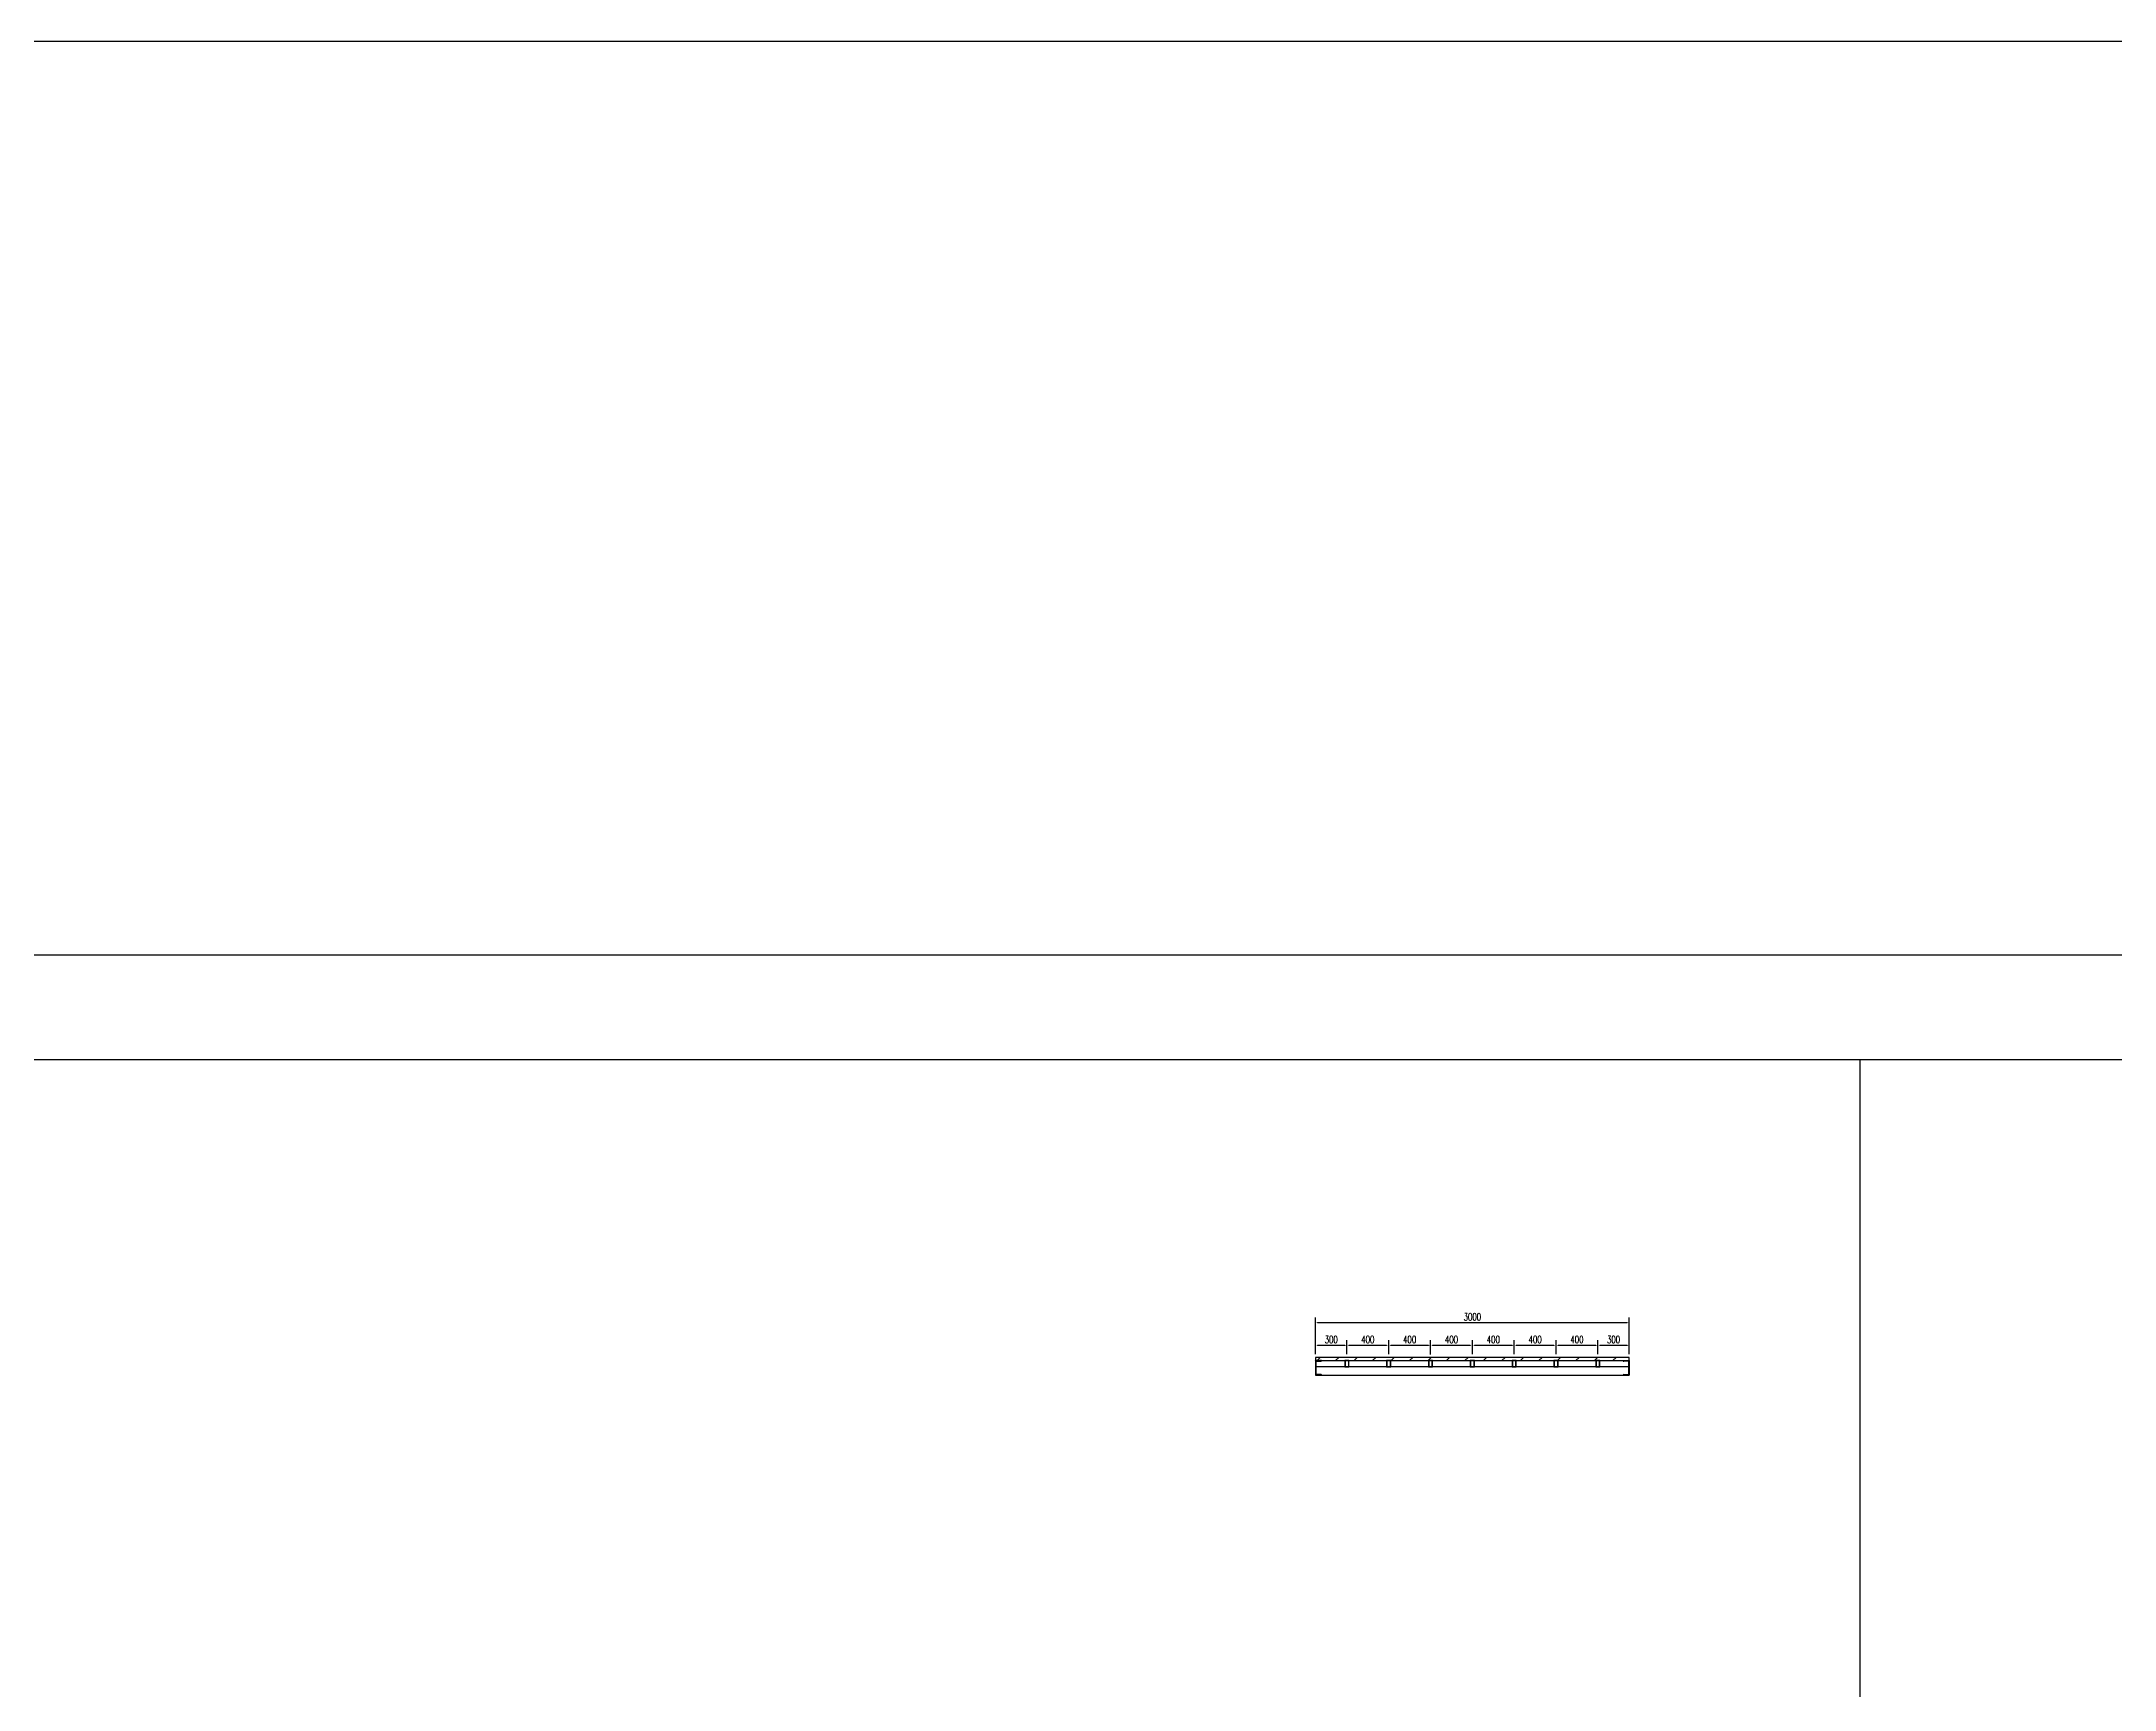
# Model space of a CAD drawing. Extents: x 28624 to 275476, y 13212 to 258202.
# Drawn here: x 103544 to 123369, y 166318 to 182080 of the extents above; entities that cross this region are included whole.
import ezdxf

# ---------------------------------------------------------------- set-up
doc = ezdxf.new("R2010")
doc.units = 0
doc.header["$LTSCALE"] = 1000
doc.header["$MEASUREMENT"] = 0
for name, color, linetype in [('14#槽钢', 3, 'Continuous'), ('PUB_DIM', 3, 'Continuous'), ('W-STEEL_FRAME钢架', 3, 'Continuous'), ('W-STEEL_KEEL钢龙骨', 5, 'Continuous'), ('W-WOOD_FLOOR木地板', 30, 'Continuous'), ('钢架', 90, 'Continuous')]:
    doc.layers.add(name, color=color, linetype=linetype)
doc.styles.add('STANDARD_T3', font='simplex.shx', dxfattribs={"width": 0.7, "bigfont": 'gbcbig.shx'})
doc.dimstyles.new('W&&20', dxfattribs={"dimtxt": 70, "dimasz": 20, "dimexe": 50, "dimexo": 60, "dimgap": 20, "dimtad": 1, "dimdec": 0, "dimzin": 0, "dimdsep": 46, "dimtxsty": 'STANDARD_T3', "dimcen": 0.09, "dimclrd": 1, "dimclre": 1, "dimclrt": 7, "dimazin": 2, "dimtfac": 1, "dimtdec": 0, "dimtix": 1, "dimtmove": 2, "dimatfit": 3, "dimfxl": 100, "dimtolj": 1, "dimtzin": 0, "dimarcsym": 0})

# ---------------------------------------------------------------- blocks, each defined once
blk = doc.blocks.new('*U391')
at = {"layer": '14#槽钢'}
blk.add_lwpolyline([(0, 29946), (0, -29946)], dxfattribs=at)
blk = doc.blocks.new('*U392')
at = {"layer": '14#槽钢', "color": 0, "linetype": 'ByBlock', "lineweight": -2, "transparency": 16777216}
blk.add_blockref('*U391', (65285, 0), dxfattribs=at)
blk = doc.blocks.new('14a槽钢')
at = {"layer": '钢架'}
h = blk.add_hatch(dxfattribs=at)
h.set_pattern_fill('STEEL', color=4, scale=10)
h.set_pattern_definition([(50.389312, (-1352470.2, 1293523.579), (-9.2899201, 11.2253202), []), (50.389312, (-1352470.2, 1293531.516), (-9.2899201, 11.2253202), [])])
edge = h.paths.add_edge_path()
edge.add_ellipse((-1332250, 1115678), major_axis=(-3.26, 5.03), ratio=0.900468, start_angle=55.3931, end_angle=130.6069)
edge.add_line((-1332252, 1115673), (-1332208, 1115673))
edge.add_ellipse((-1332208, 1115667), major_axis=(0, 6), ratio=0.827586, start_angle=270, end_angle=360, ccw=False)
edge.add_line((-1332203, 1115667), (-1332203, 1115551))
edge.add_ellipse((-1332208, 1115551), major_axis=(0, 6), ratio=0.827586, start_angle=180, end_angle=270, ccw=False)
edge.add_line((-1332208, 1115545), (-1332251, 1115545))
edge.add_ellipse((-1332250, 1115540), major_axis=(3.82, 3.82), ratio=1, start_angle=49.2445, end_angle=141.5341)
edge.add_line((-1332256, 1115539), (-1332198, 1115539))
edge.add_line((-1332198, 1115539), (-1332198, 1115679))
edge.add_line((-1332198, 1115679), (-1332256, 1115679))
for p, q in [((-1332256, 1115679, 0), (-1332198, 1115679, 0)), ((-1332208, 1115673, 0), (-1332251, 1115673, 0)), ((-1332251, 1115545, 0), (-1332208, 1115545, 0)), ((-1332246, 1115679, 0), (-1332246, 1115679, 0)), ((-1332203, 1115551, 0), (-1332203, 1115667, 0)), ((-1332198, 1115679, 0), (-1332198, 1115539, 0)), ((-1332198, 1115539, 0), (-1332256, 1115539, 0)), ((-1332246, 1115539, 0), (-1332246, 1115539, 0))]:
    blk.add_line(p, q, dxfattribs=at)
for centre, start_param, end_param in [((-1332251, 1115679, 0), 1.570796, 3.141593), ((-1332251, 1115539, 0), 0, 1.570796), ((-1332208, 1115667, 0), 4.712389, 6.283185), ((-1332208, 1115667, 0), 4.712389, 6.283185), ((-1332208, 1115551, 0), 3.141593, 4.712389)]:
    blk.add_ellipse(centre, major_axis=(0, 6), ratio=0.827586, start_param=start_param, end_param=end_param, dxfattribs=at)
blk = doc.blocks.new('*D442')
at = {"color": 1, "lineweight": -2, "transparency": 16777216}
for p, q in [((115728, 169554), (115728, 169877)), ((115748, 169827), (118708, 169827)), ((118728, 169554), (118728, 169877))]:
    blk.add_line(p, q, dxfattribs=at)
at = {"color": 1, "transparency": 16777216}
for points in [[(115748, 169831), (115748, 169824), (115728, 169827)], [(118708, 169831), (118708, 169824), (118728, 169827)]]:
    blk.add_solid(points, dxfattribs=at)
at = {"layer": 'Defpoints', "color": 0, "transparency": 16777216}
for p in [(118728, 169827), (115728, 169494), (118728, 169494)]:
    blk.add_point(p, dxfattribs=at)
at = {"color": 7, "transparency": 16777216, "insert": (117228, 169882), "char_height": 70, "attachment_point": 5, "style": 'STANDARD_T3'}
blk.add_mtext('\\A1;3000', dxfattribs=at)
blk = doc.blocks.new('ganglonggu')
at = {"layer": 'W-STEEL_KEEL钢龙骨'}
for points in [[(-1338169, 1115605), (-1338129, 1115605), (-1338129, 1115665), (-1338169, 1115665)], [(-1338166, 1115608), (-1338132, 1115608), (-1338132, 1115662), (-1338166, 1115662)]]:
    blk.add_lwpolyline(points, close=True, dxfattribs=at)
blk = doc.blocks.new('*U372')
blk.add_blockref('ganglonggu', (1338149, -1115635))
blk = doc.blocks.new('*U373')
at = {"layer": 'W-STEEL_KEEL钢龙骨', "color": 0, "linetype": 'ByBlock', "lineweight": -2}
for p in [(0, 0), (400, 0), (800, 0), (1200, 0), (1600, 0), (2000, 0)]:
    blk.add_blockref('*U372', p, dxfattribs=at)
at = {"layer": 'W-STEEL_KEEL钢龙骨', "color": 0, "linetype": 'ByBlock', "lineweight": -2, "transparency": 16777216}
blk.add_blockref('*U372', (2400, 0), dxfattribs=at)
blk = doc.blocks.new('*D443')
at = {"layer": 'Defpoints', "color": 0, "transparency": 16777216}
for p in [(116028, 169610), (115728, 169464), (116028, 169464)]:
    blk.add_point(p, dxfattribs=at)
at = {"layer": 'PUB_DIM', "color": 1, "lineweight": -2, "transparency": 16777216}
for p, q in [((115728, 169524), (115728, 169660)), ((115748, 169610), (116008, 169610)), ((116028, 169524), (116028, 169660))]:
    blk.add_line(p, q, dxfattribs=at)
at = {"layer": 'PUB_DIM', "color": 1, "transparency": 16777216}
for points in [[(115748, 169613), (115748, 169607), (115728, 169610)], [(116008, 169613), (116008, 169607), (116028, 169610)]]:
    blk.add_solid(points, dxfattribs=at)
at = {"layer": 'PUB_DIM', "color": 7, "transparency": 16777216, "insert": (115878, 169665), "char_height": 70, "attachment_point": 5, "style": 'STANDARD_T3'}
blk.add_mtext('\\A1;300', dxfattribs=at)
blk = doc.blocks.new('*D444')
at = {"layer": 'Defpoints', "color": 0, "transparency": 16777216}
for p in [(116428, 169610), (116028, 169464), (116428, 169464)]:
    blk.add_point(p, dxfattribs=at)
at = {"layer": 'PUB_DIM', "color": 1, "lineweight": -2, "transparency": 16777216}
for p, q in [((116028, 169524), (116028, 169660)), ((116048, 169610), (116408, 169610)), ((116428, 169524), (116428, 169660))]:
    blk.add_line(p, q, dxfattribs=at)
at = {"layer": 'PUB_DIM', "color": 1, "transparency": 16777216}
for points in [[(116048, 169613), (116048, 169607), (116028, 169610)], [(116408, 169613), (116408, 169607), (116428, 169610)]]:
    blk.add_solid(points, dxfattribs=at)
at = {"layer": 'PUB_DIM', "color": 7, "transparency": 16777216, "insert": (116228, 169665), "char_height": 70, "attachment_point": 5, "style": 'STANDARD_T3'}
blk.add_mtext('\\A1;400', dxfattribs=at)
blk = doc.blocks.new('*D445')
at = {"layer": 'Defpoints', "color": 0, "transparency": 16777216}
for p in [(116828, 169610), (116428, 169464), (116828, 169461)]:
    blk.add_point(p, dxfattribs=at)
at = {"layer": 'PUB_DIM', "color": 1, "lineweight": -2, "transparency": 16777216}
for p, q in [((116428, 169524), (116428, 169660)), ((116448, 169610), (116808, 169610)), ((116828, 169521), (116828, 169660))]:
    blk.add_line(p, q, dxfattribs=at)
at = {"layer": 'PUB_DIM', "color": 1, "transparency": 16777216}
for points in [[(116448, 169613), (116448, 169607), (116428, 169610)], [(116808, 169613), (116808, 169607), (116828, 169610)]]:
    blk.add_solid(points, dxfattribs=at)
at = {"layer": 'PUB_DIM', "color": 7, "transparency": 16777216, "insert": (116628, 169665), "char_height": 70, "attachment_point": 5, "style": 'STANDARD_T3'}
blk.add_mtext('\\A1;400', dxfattribs=at)
blk = doc.blocks.new('*D446')
at = {"layer": 'Defpoints', "color": 0, "transparency": 16777216}
for p in [(117228, 169610), (116828, 169461), (117228, 169464)]:
    blk.add_point(p, dxfattribs=at)
at = {"layer": 'PUB_DIM', "color": 1, "lineweight": -2, "transparency": 16777216}
for p, q in [((116828, 169521), (116828, 169660)), ((116848, 169610), (117208, 169610)), ((117228, 169524), (117228, 169660))]:
    blk.add_line(p, q, dxfattribs=at)
at = {"layer": 'PUB_DIM', "color": 1, "transparency": 16777216}
for points in [[(116848, 169613), (116848, 169607), (116828, 169610)], [(117208, 169613), (117208, 169607), (117228, 169610)]]:
    blk.add_solid(points, dxfattribs=at)
at = {"layer": 'PUB_DIM', "color": 7, "transparency": 16777216, "insert": (117028, 169665), "char_height": 70, "attachment_point": 5, "style": 'STANDARD_T3'}
blk.add_mtext('\\A1;400', dxfattribs=at)
blk = doc.blocks.new('*D447')
at = {"layer": 'Defpoints', "color": 0, "transparency": 16777216}
for p in [(117628, 169610), (117228, 169464), (117628, 169464)]:
    blk.add_point(p, dxfattribs=at)
at = {"layer": 'PUB_DIM', "color": 1, "lineweight": -2, "transparency": 16777216}
for p, q in [((117228, 169524), (117228, 169660)), ((117248, 169610), (117608, 169610)), ((117628, 169524), (117628, 169660))]:
    blk.add_line(p, q, dxfattribs=at)
at = {"layer": 'PUB_DIM', "color": 1, "transparency": 16777216}
for points in [[(117248, 169613), (117248, 169607), (117228, 169610)], [(117608, 169613), (117608, 169607), (117628, 169610)]]:
    blk.add_solid(points, dxfattribs=at)
at = {"layer": 'PUB_DIM', "color": 7, "transparency": 16777216, "insert": (117428, 169665), "char_height": 70, "attachment_point": 5, "style": 'STANDARD_T3'}
blk.add_mtext('\\A1;400', dxfattribs=at)
blk = doc.blocks.new('*D448')
at = {"layer": 'Defpoints', "color": 0, "transparency": 16777216}
for p in [(118028, 169610), (117628, 169464), (118028, 169464)]:
    blk.add_point(p, dxfattribs=at)
at = {"layer": 'PUB_DIM', "color": 1, "lineweight": -2, "transparency": 16777216}
for p, q in [((117628, 169524), (117628, 169660)), ((117648, 169610), (118008, 169610)), ((118028, 169524), (118028, 169660))]:
    blk.add_line(p, q, dxfattribs=at)
at = {"layer": 'PUB_DIM', "color": 1, "transparency": 16777216}
for points in [[(117648, 169613), (117648, 169607), (117628, 169610)], [(118008, 169613), (118008, 169607), (118028, 169610)]]:
    blk.add_solid(points, dxfattribs=at)
at = {"layer": 'PUB_DIM', "color": 7, "transparency": 16777216, "insert": (117828, 169665), "char_height": 70, "attachment_point": 5, "style": 'STANDARD_T3'}
blk.add_mtext('\\A1;400', dxfattribs=at)
blk = doc.blocks.new('*D449')
at = {"layer": 'Defpoints', "color": 0, "transparency": 16777216}
for p in [(118428, 169610), (118028, 169464), (118428, 169464)]:
    blk.add_point(p, dxfattribs=at)
at = {"layer": 'PUB_DIM', "color": 1, "lineweight": -2, "transparency": 16777216}
for p, q in [((118028, 169524), (118028, 169660)), ((118048, 169610), (118408, 169610)), ((118428, 169524), (118428, 169660))]:
    blk.add_line(p, q, dxfattribs=at)
at = {"layer": 'PUB_DIM', "color": 1, "transparency": 16777216}
for points in [[(118048, 169613), (118048, 169607), (118028, 169610)], [(118408, 169613), (118408, 169607), (118428, 169610)]]:
    blk.add_solid(points, dxfattribs=at)
at = {"layer": 'PUB_DIM', "color": 7, "transparency": 16777216, "insert": (118228, 169665), "char_height": 70, "attachment_point": 5, "style": 'STANDARD_T3'}
blk.add_mtext('\\A1;400', dxfattribs=at)
blk = doc.blocks.new('*D450')
at = {"layer": 'Defpoints', "color": 0, "transparency": 16777216}
for p in [(118728, 169610), (118428, 169464), (118728, 169464)]:
    blk.add_point(p, dxfattribs=at)
at = {"layer": 'PUB_DIM', "color": 1, "lineweight": -2, "transparency": 16777216}
for p, q in [((118428, 169524), (118428, 169660)), ((118448, 169610), (118708, 169610)), ((118728, 169524), (118728, 169660))]:
    blk.add_line(p, q, dxfattribs=at)
at = {"layer": 'PUB_DIM', "color": 1, "transparency": 16777216}
for points in [[(118448, 169613), (118448, 169607), (118428, 169610)], [(118708, 169613), (118708, 169607), (118728, 169610)]]:
    blk.add_solid(points, dxfattribs=at)
at = {"layer": 'PUB_DIM', "color": 7, "transparency": 16777216, "insert": (118578, 169665), "char_height": 70, "attachment_point": 5, "style": 'STANDARD_T3'}
blk.add_mtext('\\A1;300', dxfattribs=at)

msp = doc.modelspace()

# ---------------------------------------------------------------- hatches: boundary and pattern name
at = {"layer": 'W-WOOD_FLOOR木地板'}
h = msp.add_hatch(dxfattribs=at)
h.set_pattern_fill('木板', color=256, scale=100)
h.set_pattern_definition([(0, (1662084.49, -965367.2), (0, 125), []), (45, (1662084.49, -965367.2), (-88.388348, 88.388348), [])])
h.paths.add_polyline_path([(118728, 169493.6), (115728, 169493.6), (115728, 169463.6), (118728, 169463.6)])

# ---------------------------------------------------------------- linework, layer by layer
at = {"layer": '14#槽钢'}
for points in [[(54647.2, 173343.2), (143693.8, 173343.2), (143693.8, 182080), (54647.2, 182080)], [(54647.2, 173343.2), (143693.8, 173343.2), (143693.8, 111452.1), (54647.2, 111452.1)], [(55647.2, 172343.2), (142693.8, 172343.2), (142693.8, 112452.1), (55647.2, 112452.1)]]:
    msp.add_lwpolyline(points, close=True, dxfattribs=at)
msp.add_lwpolyline([(55647.2, 172343.2), (142693.8, 172343.2)], dxfattribs=at)
at = {"layer": 'W-STEEL_FRAME钢架'}
msp.add_lwpolyline([(115728, 169323.6), (118728, 169323.6), (118728, 169403.6), (115728, 169403.6)], close=True, dxfattribs=at)
at = {"layer": 'W-WOOD_FLOOR木地板'}
msp.add_lwpolyline([(115728, 169463.6), (118728, 169463.6), (118728, 169493.6), (115728, 169493.6)], close=True, dxfattribs=at)

# ---------------------------------------------------------------- block references
at = {"layer": '14#槽钢'}
msp.add_blockref('*U392', (55647.2, 142397.7), dxfattribs=at)
at = {"layer": 'W-STEEL_FRAME钢架', "xscale": -1}
msp.add_blockref('14a槽钢', (-1216469.8, -946215.3, 0), dxfattribs=at)
at = {"layer": 'W-STEEL_FRAME钢架'}
msp.add_blockref('14a槽钢', (1450925.8, -946215.3, 0), dxfattribs=at)
at = {"layer": 'W-STEEL_KEEL钢龙骨'}
msp.add_blockref('*U373', (116028, 169433.6), dxfattribs=at)

# ---------------------------------------------------------------- dimensions: what is measured, and where the dimension line sits
dim = msp.add_linear_dim(base=(118727.8, 169827.3), p1=(115728, 169493.6), p2=(118727.8, 169493.6), dimstyle='W&&20')
dim.commit()
dim.dimension.update_dxf_attribs({"geometry": '*D442', "text_midpoint": (117227.9, 169882.3)})
at = {"layer": 'PUB_DIM'}
for base, p1, p2, picture, middle in [((116028, 169609.9), (115728, 169463.6), (116028, 169463.6), '*D443', (115878, 169664.9)), ((116428, 169609.9), (116028, 169463.6), (116428, 169463.6), '*D444', (116228, 169664.9)), ((116828, 169609.9), (116428, 169463.6), (116828, 169460.6), '*D445', (116628, 169664.9)), ((117228, 169609.9), (116828, 169460.6), (117228, 169463.6), '*D446', (117028, 169664.9)), ((117628, 169609.9), (117228, 169463.6), (117628, 169463.6), '*D447', (117428, 169664.9)), ((118028, 169609.9), (117628, 169463.6), (118028, 169463.6), '*D448', (117828, 169664.9)), ((118428, 169609.9), (118028, 169463.6), (118428, 169463.6), '*D449', (118228, 169664.9)), ((118728, 169609.9), (118428, 169463.6), (118728, 169463.6), '*D450', (118578, 169664.9))]:
    dim = msp.add_linear_dim(base=base, p1=p1, p2=p2, dimstyle='W&&20', dxfattribs=at)
    dim.commit()
    dim.dimension.update_dxf_attribs({"geometry": picture, "text_midpoint": middle})

doc.saveas('drawing.dxf')
